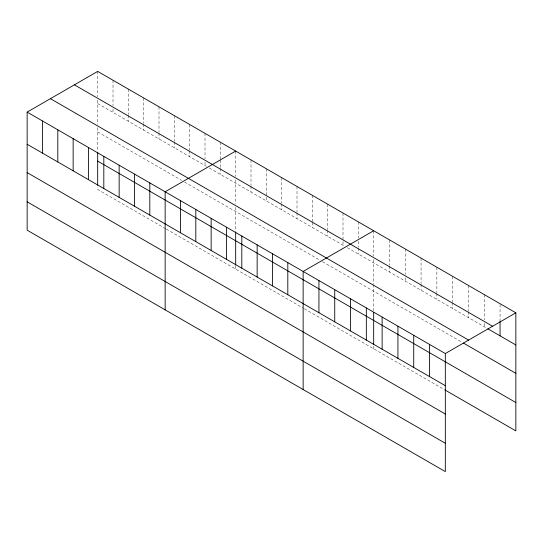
<?xml version="1.0" encoding="UTF-8"?>
<svg xmlns="http://www.w3.org/2000/svg" width="543" height="543" viewBox="0 0 543 543"><rect width="100%" height="100%" fill="white"/><g stroke="black" fill="none" stroke-linecap="round" stroke-linejoin="round"><path stroke-width="0.41" stroke-dasharray="2.71 2.04" d="M97.679 100.156L97.679 124.388M97.679 103.537L206.469 166.348M209.388 168.031L344.466 246.02M347.384 247.703L486.406 327.972M97.679 131.895L181.647 180.371M184.566 182.054L319.644 260.043M322.562 261.726L461.998 342.226M165.581 228.664L97.679 189.459L97.679 186.962M166.314 229.085L303.578 308.336M304.311 308.757L444.045 389.433M500.055 304.542L500.055 321.463M484.254 294.577L484.254 319.956M484.254 323.343L484.254 326.723M468.46 285.455L468.46 310.834M468.46 311.682L468.46 317.607M452.658 276.339L452.658 301.718M452.658 302.56L452.658 308.485M436.864 267.217L436.864 292.596M436.864 293.444L436.864 299.363M421.063 258.095L421.063 283.473M421.063 284.322L421.063 290.24M405.268 248.972L405.268 274.358M405.268 277.738L405.268 281.125M389.467 239.857L389.467 265.235M389.467 266.077L389.467 272.002M373.672 230.734L373.672 256.113M373.672 259.5L373.672 283.731M373.672 284.566L373.672 310.711M373.672 346.305L373.672 348.803M358.339 221.883L358.339 237.956M358.339 241.336L358.339 247.262M358.339 248.103L358.339 254.029M343.006 213.026L343.006 245.178M327.673 204.175L327.673 229.553M327.673 230.402L327.673 236.32M312.34 195.324L312.34 221.551M312.34 222.392L312.34 227.469M297.007 186.473L297.007 211.851M297.007 212.7L297.007 218.619M281.674 177.622L281.674 203.001M281.674 203.842L281.674 209.768M266.341 168.764L266.341 200.917M251.009 159.913L251.009 185.292M251.009 186.14L251.009 192.059M235.676 151.063L235.676 176.441M235.676 179.828L235.676 204.059M235.676 207.392L235.676 231.04M235.676 265.798L235.676 269.131M220.343 142.212L220.343 159.126M220.343 159.975L220.343 167.59M220.343 168.432L220.343 174.357M205.01 133.354L205.01 158.739M205.01 162.119L205.01 165.506M189.677 124.503L189.677 149.882M189.677 150.73L189.677 156.655M174.344 115.652L174.344 141.031M174.344 141.879L174.344 147.798M159.011 106.801L159.011 132.18M159.011 133.028L159.011 138.947M143.678 97.95L143.678 123.329M143.678 124.171L143.678 130.096M128.345 89.093L128.345 114.478M128.345 115.32L128.345 121.245M113.012 80.242L113.012 105.62M113.012 109.007L113.012 112.387M97.679 71.391L97.679 96.769M97.679 127.72L97.679 151.368"/><path stroke-width="0.81" d="M27.15 112.109L445.321 353.541L445.321 471.609L27.15 230.178L27.15 112.109L97.679 71.391L515.85 312.822L515.85 430.891L444.758 389.847M235.676 151.063L165.147 191.781L165.147 309.849M373.672 230.734L303.143 271.452L303.143 389.521M445.321 353.541L515.85 312.822M74.405 84.83L492.576 326.255M487.845 328.8L515.85 344.968M50.424 98.67L468.595 340.101M463.43 343.061L515.85 373.319M97.679 161.108L515.85 402.533M27.15 144.255L445.321 385.686M27.15 172.613L445.321 414.044M27.15 201.826L445.321 443.258M500.055 321.463L500.055 335.846M429.527 344.418L429.527 376.564M413.725 335.296L413.725 367.448M397.931 326.18L397.931 358.326M382.129 317.058L382.129 349.203M373.672 312.334L373.672 344.635M366.335 307.935L366.335 340.081M350.534 298.813L350.534 330.965M334.739 289.697L334.739 321.843M318.938 280.575L318.938 312.72M287.81 262.602L287.81 294.747M272.477 253.751L272.477 285.896M257.144 244.893L257.144 277.045M241.811 236.042L241.811 268.188M235.676 231.854L235.676 264.964M226.479 227.191L226.479 259.337M211.146 218.34L211.146 250.486M195.813 209.489L195.813 241.635M180.48 200.632L180.48 232.784M149.814 182.93L149.814 215.076M134.481 174.079L134.481 206.225M119.148 165.221L119.148 197.374M103.815 156.37L103.815 188.523M97.679 152.183L97.679 185.292M88.482 147.52L88.482 179.665M73.149 138.669L73.149 170.814M57.816 129.818L57.816 161.963M42.483 120.96L42.483 153.112"/></g></svg>
